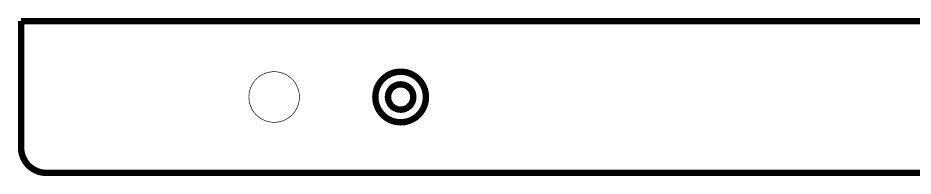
# Model space of a CAD drawing. Header units: millimetres. Extents: x -109 to -2, y -122 to 7.
# Drawn here: x -108.86 to -73.48, y -121.56 to -115.31 of the extents above; entities that cross this region are included whole.
import ezdxf

# ---------------------------------------------------------------- set-up
doc = ezdxf.new("R2010")
doc.units = ezdxf.units.MM
doc.header["$MEASUREMENT"] = 0
for name, color, linetype, true_color in [('Board-Outline-Layer', 7, 'Continuous', 0xff00ff), ('Bottom-Layer', 7, 'Continuous', 0x0000ff), ('Bottom-Paste-Mask-Layer', 7, 'Continuous', 0x800000), ('Bottom-Solder-Mask-Layer', 7, 'Continuous', 0xaa00ff), ('Multi-Layer', 7, 'Continuous', 0xc0c0c0), ('Top-Layer', 7, 'Continuous', 0xff0000), ('Top-Paste-Mask-Layer', 7, 'Continuous', 0x808080), ('Top-Solder-Mask-Layer', 7, 'Continuous', 0x800080)]:
    doc.layers.add(name, color=color, linetype=linetype, true_color=true_color)

msp = doc.modelspace()

# ---------------------------------------------------------------- linework, layer by layer
at = {"const_width": 0.254}
msp.add_lwpolyline([(-94.234, -118.437, 1), (-93.234, -118.437), (-93.234, -118.437, 1), (-94.234, -118.437)], format="xyb", dxfattribs=at)
msp.add_lwpolyline([(-94.234, -118.437, 1), (-93.234, -118.437), (-93.234, -118.437, 1), (-94.234, -118.437)], format="xyb", dxfattribs=at)
msp.add_lwpolyline([(-94.234, -118.437, 1), (-93.234, -118.437), (-93.234, -118.437, 1), (-94.234, -118.437)], format="xyb", dxfattribs=at)
msp.add_lwpolyline([(-94.234, -118.437, 1), (-93.234, -118.437), (-93.234, -118.437, 1), (-94.234, -118.437)], format="xyb", dxfattribs=at)
msp.add_lwpolyline([(-94.234, -118.437, 1), (-93.234, -118.437), (-93.234, -118.437, 1), (-94.234, -118.437)], format="xyb", dxfattribs=at)
msp.add_lwpolyline([(-94.234, -118.437, 1), (-93.234, -118.437), (-93.234, -118.437, 1), (-94.234, -118.437)], format="xyb", dxfattribs=at)
msp.add_lwpolyline([(-94.234, -118.437, 1), (-93.234, -118.437), (-93.234, -118.437, 1), (-94.234, -118.437)], format="xyb", dxfattribs=at)
msp.add_lwpolyline([(-94.234, -118.437, 1), (-93.234, -118.437), (-93.234, -118.437, 1), (-94.234, -118.437)], format="xyb", dxfattribs=at)
at = {"layer": 'Board-Outline-Layer', "const_width": 0.254}
for points in [[(-58.792, -115.437), (-108.734, -115.437)], [(-108.734, -115.437), (-108.734, -120.437)], [(-107.734, -121.437), (-55.372, -121.437)]]:
    msp.add_lwpolyline(points, dxfattribs=at)
msp.add_lwpolyline([(-108.734, -120.437, 0.414), (-107.734, -121.437)], format="xyb", dxfattribs=at)
at = {"layer": 'Bottom-Layer', "const_width": 0.254}
msp.add_lwpolyline([(-94.234, -118.437, 1), (-93.234, -118.437), (-93.234, -118.437, 1), (-94.234, -118.437)], format="xyb", dxfattribs=at)
at = {"layer": 'Bottom-Paste-Mask-Layer', "const_width": 0.254}
msp.add_lwpolyline([(-94.234, -118.437, 1), (-93.234, -118.437), (-93.234, -118.437, 1), (-94.234, -118.437)], format="xyb", dxfattribs=at)
at = {"layer": 'Bottom-Solder-Mask-Layer', "const_width": 0.254}
msp.add_lwpolyline([(-94.734, -118.437, 1), (-92.734, -118.437), (-92.734, -118.437, 1), (-94.734, -118.437)], format="xyb", dxfattribs=at)
at = {"layer": 'Multi-Layer', "const_width": 0.0254}
msp.add_lwpolyline([(-99.734, -118.437, 1), (-97.734, -118.437), (-97.734, -118.437, 1), (-99.734, -118.437)], format="xyb", dxfattribs=at)
at = {"layer": 'Top-Layer', "const_width": 0.254}
msp.add_lwpolyline([(-94.234, -118.437, 1), (-93.234, -118.437), (-93.234, -118.437, 1), (-94.234, -118.437)], format="xyb", dxfattribs=at)
at = {"layer": 'Top-Paste-Mask-Layer', "const_width": 0.254}
msp.add_lwpolyline([(-94.234, -118.437, 1), (-93.234, -118.437), (-93.234, -118.437, 1), (-94.234, -118.437)], format="xyb", dxfattribs=at)
at = {"layer": 'Top-Solder-Mask-Layer', "const_width": 0.254}
msp.add_lwpolyline([(-94.734, -118.437, 1), (-92.734, -118.437), (-92.734, -118.437, 1), (-94.734, -118.437)], format="xyb", dxfattribs=at)

doc.saveas('drawing.dxf')
